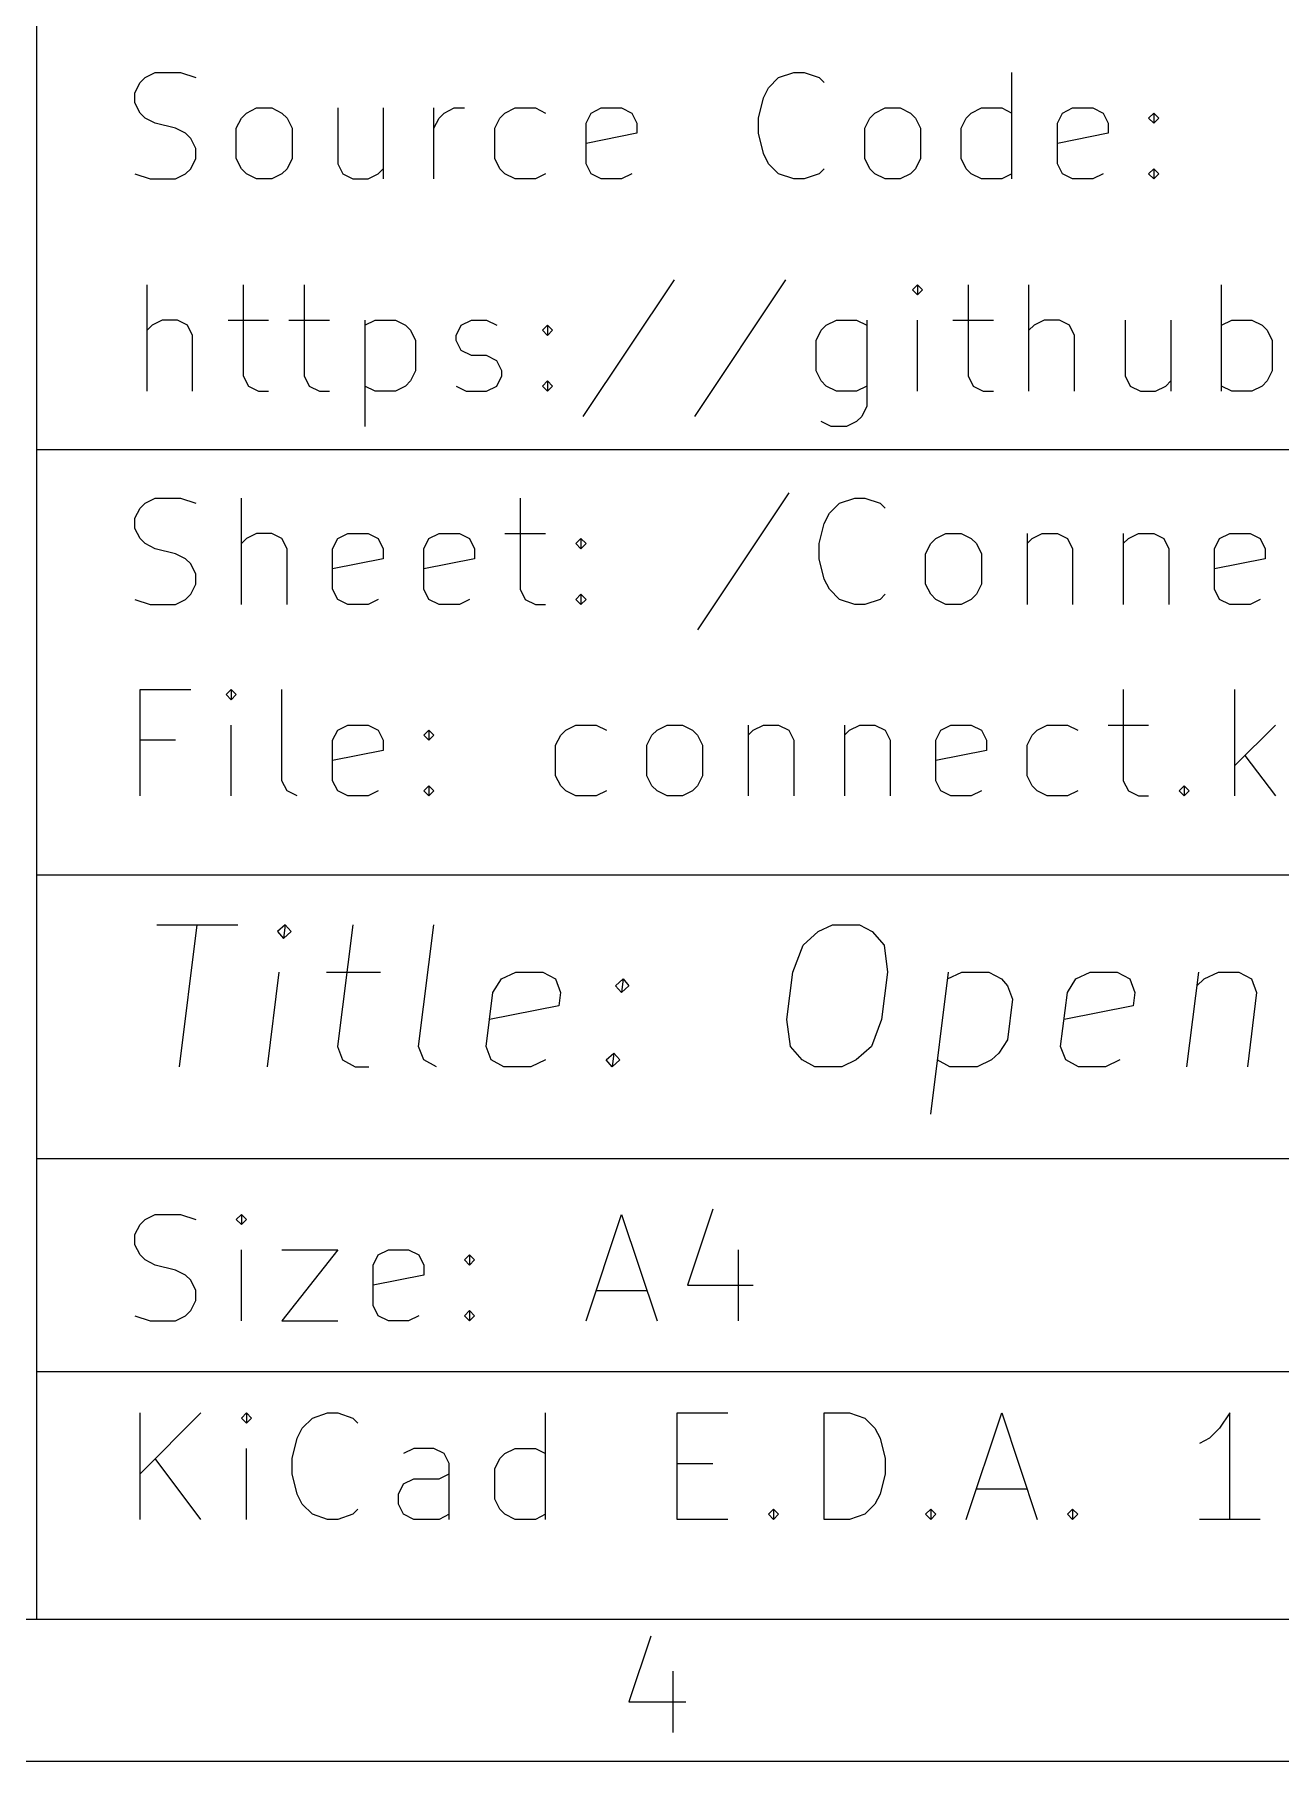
# Model space of a CAD drawing. Header units: millimetres. Extents: x 10 to 287, y -200 to -10.
# Drawn here: x 176.97 to 194.53, y -200.01 to -175.66 of the extents above; entities that cross this region are included whole.
import ezdxf

# ---------------------------------------------------------------- set-up
doc = ezdxf.new("R2010")
doc.units = ezdxf.units.MM
doc.layers.add('RED', color=14, linetype='CONTINUOUS')

msp = doc.modelspace()

# ---------------------------------------------------------------- linework, layer by layer
at = {"layer": 'RED', "linetype": 'CONTINUOUS'}
for p, q in [((177.0022, -198.0072), (177.0022, -166.0072)), ((178.4579, -176.3361), (178.5293, -176.2647)), ((178.5293, -176.2647), (178.6722, -176.1933)), ((178.6722, -176.1933), (179.0293, -176.1933)), ((179.0293, -176.1933), (179.2436, -176.2647)), ((187.315, -176.4076), (187.4579, -176.2647)), ((187.4579, -176.2647), (187.6722, -176.1933)), ((187.6722, -176.1933), (187.815, -176.1933)), ((187.815, -176.1933), (188.0293, -176.2647)), ((188.0293, -176.2647), (188.1007, -176.3361)), ((190.7436, -177.6933), (190.7436, -176.1933)), ((178.3865, -176.479), (178.4579, -176.3361)), ((178.3865, -176.6219), (178.3865, -176.479)), ((187.2436, -176.5504), (187.315, -176.4076)), ((178.4579, -176.7647), (178.3865, -176.6219)), ((178.5293, -176.8361), (178.4579, -176.7647)), ((179.8865, -176.8361), (179.9579, -176.7647)), ((179.9579, -176.7647), (180.1008, -176.6933)), ((180.1008, -176.6933), (180.3151, -176.6933)), ((180.3151, -176.6933), (180.4579, -176.7647)), ((180.4579, -176.7647), (180.5294, -176.8361)), ((181.2436, -176.6933), (181.2436, -177.479)), ((181.8865, -176.6933), (181.8865, -177.6933)), ((182.6007, -177.6933), (182.6007, -176.6933)), ((182.6721, -176.8361), (182.7436, -176.7647)), ((182.7436, -176.7647), (182.8864, -176.6933)), ((182.8864, -176.6933), (183.0293, -176.6933)), ((183.5293, -176.8361), (183.6007, -176.7647)), ((183.6007, -176.7647), (183.7436, -176.6933)), ((183.7436, -176.6933), (184.0293, -176.6933)), ((184.0293, -176.6933), (184.1722, -176.7647)), ((184.7436, -176.9076), (184.815, -176.7647)), ((184.815, -176.7647), (184.9579, -176.6933)), ((184.9579, -176.6933), (185.2436, -176.6933)), ((185.2436, -176.6933), (185.3864, -176.7647)), ((185.3864, -176.7647), (185.4579, -176.9076)), ((187.1722, -176.8361), (187.2436, -176.5504)), ((188.7436, -176.8361), (188.815, -176.7647)), ((188.815, -176.7647), (188.9579, -176.6933)), ((188.9579, -176.6933), (189.1722, -176.6933)), ((189.1722, -176.6933), (189.315, -176.7647)), ((189.315, -176.7647), (189.3865, -176.8361)), ((190.1007, -176.8361), (190.1721, -176.7647)), ((190.1721, -176.7647), (190.315, -176.6933)), ((190.315, -176.6933), (190.6007, -176.6933)), ((190.6007, -176.6933), (190.7436, -176.7647)), ((191.3864, -176.9076), (191.4578, -176.7647)), ((191.4578, -176.7647), (191.6007, -176.6933)), ((191.6007, -176.6933), (191.8864, -176.6933)), ((191.8864, -176.6933), (192.0292, -176.7647)), ((192.0292, -176.7647), (192.1007, -176.9076)), ((192.6721, -176.8361), (192.7435, -176.7647)), ((192.7435, -176.7647), (192.8149, -176.8361)), ((192.7435, -176.7647), (192.7435, -176.9076)), ((178.6722, -176.9076), (178.5293, -176.8361)), ((178.9579, -176.979), (178.6722, -176.9076)), ((179.1008, -177.0504), (178.9579, -176.979)), ((179.8151, -176.979), (179.8865, -176.8361)), ((179.8151, -177.4076), (179.8151, -176.979)), ((180.5294, -176.8361), (180.6008, -176.979)), ((180.6008, -176.979), (180.6008, -177.4076)), ((182.6007, -176.979), (182.6721, -176.8361)), ((183.4579, -176.979), (183.5293, -176.8361)), ((183.4579, -177.4076), (183.4579, -176.979)), ((184.7436, -177.479), (184.7436, -176.9076)), ((185.4579, -176.9076), (185.4579, -177.0504)), ((187.1722, -177.0504), (187.1722, -176.8361)), ((188.6722, -176.979), (188.7436, -176.8361)), ((188.6722, -177.4076), (188.6722, -176.979)), ((189.3865, -176.8361), (189.4579, -176.979)), ((189.4579, -176.979), (189.4579, -177.4076)), ((190.0293, -176.979), (190.1007, -176.8361)), ((190.0293, -177.4076), (190.0293, -176.979)), ((191.3864, -177.479), (191.3864, -176.9076)), ((192.1007, -176.9076), (192.1007, -177.0504)), ((192.7435, -176.9076), (192.6721, -176.8361)), ((192.8149, -176.8361), (192.7435, -176.9076)), ((179.1722, -177.1219), (179.1008, -177.0504)), ((179.2436, -177.2647), (179.1722, -177.1219)), ((179.2436, -177.4076), (179.2436, -177.2647)), ((185.4579, -177.0504), (184.7436, -177.1933)), ((187.2436, -177.3361), (187.1722, -177.0504)), ((192.1007, -177.0504), (191.3864, -177.1933)), ((179.1722, -177.5504), (179.2436, -177.4076)), ((179.8865, -177.5504), (179.8151, -177.4076)), ((180.6008, -177.4076), (180.5294, -177.5504)), ((181.2436, -177.479), (181.315, -177.6219)), ((183.5293, -177.5504), (183.4579, -177.4076)), ((184.815, -177.6219), (184.7436, -177.479)), ((187.315, -177.479), (187.2436, -177.3361)), ((187.4579, -177.6219), (187.315, -177.479)), ((188.7436, -177.5504), (188.6722, -177.4076)), ((189.4579, -177.4076), (189.3865, -177.5504)), ((190.1007, -177.5504), (190.0293, -177.4076)), ((191.4578, -177.6219), (191.3864, -177.479)), ((178.3865, -177.6219), (178.6008, -177.6933)), ((178.6008, -177.6933), (178.9579, -177.6933)), ((178.9579, -177.6933), (179.1008, -177.6219)), ((179.1008, -177.6219), (179.1722, -177.5504)), ((179.9579, -177.6219), (179.8865, -177.5504)), ((180.1008, -177.6933), (179.9579, -177.6219)), ((180.3151, -177.6933), (180.1008, -177.6933)), ((180.4579, -177.6219), (180.3151, -177.6933)), ((180.5294, -177.5504), (180.4579, -177.6219)), ((181.315, -177.6219), (181.4579, -177.6933)), ((181.4579, -177.6933), (181.6722, -177.6933)), ((181.6722, -177.6933), (181.815, -177.6219)), ((181.815, -177.6219), (181.8865, -177.5504)), ((183.6007, -177.6219), (183.5293, -177.5504)), ((183.7436, -177.6933), (183.6007, -177.6219)), ((184.0293, -177.6933), (183.7436, -177.6933)), ((184.1722, -177.6219), (184.0293, -177.6933)), ((184.9579, -177.6933), (184.815, -177.6219)), ((185.2436, -177.6933), (184.9579, -177.6933)), ((185.3864, -177.6219), (185.2436, -177.6933)), ((187.6722, -177.6933), (187.4579, -177.6219)), ((187.815, -177.6933), (187.6722, -177.6933)), ((188.0293, -177.6219), (187.815, -177.6933)), ((188.1007, -177.5504), (188.0293, -177.6219)), ((188.815, -177.6219), (188.7436, -177.5504)), ((188.9579, -177.6933), (188.815, -177.6219)), ((189.1722, -177.6933), (188.9579, -177.6933)), ((189.315, -177.6219), (189.1722, -177.6933)), ((189.3865, -177.5504), (189.315, -177.6219)), ((190.1721, -177.6219), (190.1007, -177.5504)), ((190.315, -177.6933), (190.1721, -177.6219)), ((190.6007, -177.6933), (190.315, -177.6933)), ((190.7436, -177.6219), (190.6007, -177.6933)), ((191.6007, -177.6933), (191.4578, -177.6219)), ((191.8864, -177.6933), (191.6007, -177.6933)), ((192.0292, -177.6219), (191.8864, -177.6933)), ((192.6721, -177.6219), (192.7435, -177.5504)), ((192.7435, -177.6933), (192.6721, -177.6219)), ((192.7435, -177.5504), (192.8149, -177.6219)), ((192.7435, -177.5504), (192.7435, -177.6933)), ((192.8149, -177.6219), (192.7435, -177.6933)), ((178.5566, -180.6855), (178.5566, -179.1855)), ((179.9137, -179.1855), (179.9137, -180.4712)), ((180.7708, -179.1855), (180.7708, -180.4712)), ((185.985, -179.1141), (184.6993, -181.0426)), ((187.5564, -179.1141), (186.2707, -181.0426)), ((189.4135, -179.1855), (189.3421, -179.2569)), ((189.4849, -179.2569), (189.4135, -179.1855)), ((189.4135, -179.1855), (189.4135, -179.3283)), ((190.1278, -179.1855), (190.1278, -180.4712)), ((190.9849, -180.6855), (190.9849, -179.1855)), ((193.6991, -180.6855), (193.6991, -179.1855)), ((189.3421, -179.2569), (189.4135, -179.3283)), ((189.4135, -179.3283), (189.4849, -179.2569)), ((178.7709, -179.6855), (178.628, -179.7569)), ((178.9852, -179.6855), (178.7709, -179.6855)), ((179.128, -179.7569), (178.9852, -179.6855)), ((179.6994, -179.6855), (180.2708, -179.6855)), ((180.5565, -179.6855), (181.1279, -179.6855)), ((181.6279, -179.6855), (181.6279, -181.1855)), ((181.6279, -179.7569), (181.7708, -179.6855)), ((181.7708, -179.6855), (182.0565, -179.6855)), ((182.0565, -179.6855), (182.1993, -179.7569)), ((182.985, -179.7569), (183.1279, -179.6855)), ((183.1279, -179.6855), (183.3421, -179.6855)), ((183.3421, -179.6855), (183.485, -179.7569)), ((188.1278, -179.7569), (188.2707, -179.6855)), ((188.2707, -179.6855), (188.5564, -179.6855)), ((188.5564, -179.6855), (188.6993, -179.7569)), ((188.6993, -179.6855), (188.6993, -180.8998)), ((189.4135, -180.6855), (189.4135, -179.6855)), ((189.9135, -179.6855), (190.4849, -179.6855)), ((191.1992, -179.6855), (191.0563, -179.7569)), ((191.4135, -179.6855), (191.1992, -179.6855)), ((191.5563, -179.7569), (191.4135, -179.6855)), ((192.342, -179.6855), (192.342, -180.4712)), ((192.9849, -179.6855), (192.9849, -180.6855)), ((193.6991, -179.7569), (193.842, -179.6855)), ((193.842, -179.6855), (194.1277, -179.6855)), ((194.1277, -179.6855), (194.2705, -179.7569)), ((178.628, -179.7569), (178.5566, -179.8283)), ((179.1995, -179.8998), (179.128, -179.7569)), ((179.1995, -180.6855), (179.1995, -179.8998)), ((182.1993, -179.7569), (182.2708, -179.8283)), ((182.2708, -179.8283), (182.3422, -179.9712)), ((182.9136, -179.8998), (182.985, -179.7569)), ((182.9136, -179.9712), (182.9136, -179.8998)), ((184.1279, -179.8283), (184.1993, -179.7569)), ((184.1993, -179.8998), (184.1279, -179.8283)), ((184.1993, -179.7569), (184.2707, -179.8283)), ((184.1993, -179.7569), (184.1993, -179.8998)), ((184.2707, -179.8283), (184.1993, -179.8998)), ((187.985, -179.9712), (188.0564, -179.8283)), ((188.0564, -179.8283), (188.1278, -179.7569)), ((191.0563, -179.7569), (190.9849, -179.8283)), ((191.6278, -179.8998), (191.5563, -179.7569)), ((191.6278, -180.6855), (191.6278, -179.8998)), ((194.2705, -179.7569), (194.342, -179.8283)), ((194.342, -179.8283), (194.4134, -179.9712)), ((182.3422, -179.9712), (182.3422, -180.3998)), ((182.985, -180.1141), (182.9136, -179.9712)), ((183.1279, -180.1855), (182.985, -180.1141)), ((183.3421, -180.1855), (183.1279, -180.1855)), ((183.485, -180.2569), (183.3421, -180.1855)), ((187.985, -180.3998), (187.985, -179.9712)), ((194.4134, -179.9712), (194.4134, -180.3998)), ((182.3422, -180.3998), (182.2708, -180.5426)), ((183.5564, -180.3998), (183.485, -180.2569)), ((183.5564, -180.4712), (183.5564, -180.3998)), ((188.0564, -180.5426), (187.985, -180.3998)), ((194.4134, -180.3998), (194.342, -180.5426)), ((179.9137, -180.4712), (179.9851, -180.6141)), ((179.9851, -180.6141), (180.128, -180.6855)), ((180.7708, -180.4712), (180.8422, -180.6141)), ((180.8422, -180.6141), (180.9851, -180.6855)), ((181.7708, -180.6855), (181.6279, -180.6141)), ((182.1993, -180.6141), (182.0565, -180.6855)), ((182.2708, -180.5426), (182.1993, -180.6141)), ((182.9136, -180.6141), (183.0564, -180.6855)), ((183.3421, -180.6855), (183.485, -180.6141)), ((183.485, -180.6141), (183.5564, -180.4712)), ((184.1279, -180.6141), (184.1993, -180.5426)), ((184.1993, -180.6855), (184.1279, -180.6141)), ((184.1993, -180.5426), (184.2707, -180.6141)), ((184.1993, -180.5426), (184.1993, -180.6855)), ((184.2707, -180.6141), (184.1993, -180.6855)), ((188.1278, -180.6141), (188.0564, -180.5426)), ((188.2707, -180.6855), (188.1278, -180.6141)), ((188.6993, -180.6141), (188.5564, -180.6855)), ((190.1278, -180.4712), (190.1992, -180.6141)), ((190.1992, -180.6141), (190.3421, -180.6855)), ((192.342, -180.4712), (192.4134, -180.6141)), ((192.4134, -180.6141), (192.5563, -180.6855)), ((192.7706, -180.6855), (192.9134, -180.6141)), ((192.9134, -180.6141), (192.9849, -180.5426)), ((193.842, -180.6855), (193.6991, -180.6141)), ((194.2705, -180.6141), (194.1277, -180.6855)), ((194.342, -180.5426), (194.2705, -180.6141)), ((180.128, -180.6855), (180.2708, -180.6855)), ((180.9851, -180.6855), (181.1279, -180.6855)), ((182.0565, -180.6855), (181.7708, -180.6855)), ((183.0564, -180.6855), (183.3421, -180.6855)), ((188.5564, -180.6855), (188.2707, -180.6855)), ((188.6993, -180.8998), (188.6278, -181.0426)), ((190.3421, -180.6855), (190.4849, -180.6855)), ((192.5563, -180.6855), (192.7706, -180.6855)), ((194.1277, -180.6855), (193.842, -180.6855)), ((188.1993, -181.1855), (188.0564, -181.1141)), ((188.5564, -181.1141), (188.4135, -181.1855)), ((188.6278, -181.0426), (188.5564, -181.1141)), ((188.4135, -181.1855), (188.1993, -181.1855)), ((177.0022, -181.5072), (285.0022, -181.5072)), ((187.6007, -182.1219), (186.315, -184.0504)), ((178.3865, -182.479), (178.4579, -182.3361)), ((178.4579, -182.3361), (178.5293, -182.2647)), ((178.5293, -182.2647), (178.6722, -182.1933)), ((178.6722, -182.1933), (179.0293, -182.1933)), ((179.0293, -182.1933), (179.2436, -182.2647)), ((179.8865, -183.6933), (179.8865, -182.1933)), ((183.815, -182.1933), (183.815, -183.479)), ((188.1721, -182.4076), (188.315, -182.2647)), ((188.315, -182.2647), (188.5293, -182.1933)), ((188.5293, -182.1933), (188.6721, -182.1933)), ((188.6721, -182.1933), (188.8864, -182.2647)), ((188.8864, -182.2647), (188.9578, -182.3361)), ((178.3865, -182.6219), (178.3865, -182.479)), ((178.4579, -182.7647), (178.3865, -182.6219)), ((188.0293, -182.8361), (188.1007, -182.5504)), ((188.1007, -182.5504), (188.1721, -182.4076)), ((178.5293, -182.8361), (178.4579, -182.7647)), ((178.6722, -182.9076), (178.5293, -182.8361)), ((179.9579, -182.7647), (179.8865, -182.8361)), ((180.1008, -182.6933), (179.9579, -182.7647)), ((180.3151, -182.6933), (180.1008, -182.6933)), ((180.4579, -182.7647), (180.3151, -182.6933)), ((180.5294, -182.9076), (180.4579, -182.7647)), ((181.1722, -182.9076), (181.2436, -182.7647)), ((181.2436, -182.7647), (181.3865, -182.6933)), ((181.3865, -182.6933), (181.6722, -182.6933)), ((181.6722, -182.6933), (181.815, -182.7647)), ((181.815, -182.7647), (181.8865, -182.9076)), ((182.4579, -182.9076), (182.5293, -182.7647)), ((182.5293, -182.7647), (182.6722, -182.6933)), ((182.6722, -182.6933), (182.9579, -182.6933)), ((182.9579, -182.6933), (183.1007, -182.7647)), ((183.1007, -182.7647), (183.1722, -182.9076)), ((183.6007, -182.6933), (184.1721, -182.6933)), ((184.6007, -182.8361), (184.6721, -182.7647)), ((184.6721, -182.9076), (184.6007, -182.8361)), ((184.6721, -182.7647), (184.7435, -182.8361)), ((184.6721, -182.7647), (184.6721, -182.9076)), ((184.7435, -182.8361), (184.6721, -182.9076)), ((188.0293, -183.0504), (188.0293, -182.8361)), ((189.5293, -182.979), (189.6007, -182.8361)), ((189.6007, -182.8361), (189.6721, -182.7647)), ((189.6721, -182.7647), (189.815, -182.6933)), ((189.815, -182.6933), (190.0293, -182.6933)), ((190.0293, -182.6933), (190.1721, -182.7647)), ((190.1721, -182.7647), (190.2436, -182.8361)), ((190.2436, -182.8361), (190.315, -182.979)), ((190.9578, -182.6933), (190.9578, -183.6933)), ((190.9578, -182.8361), (191.0292, -182.7647)), ((191.0292, -182.7647), (191.1721, -182.6933)), ((191.1721, -182.6933), (191.3864, -182.6933)), ((191.3864, -182.6933), (191.5292, -182.7647)), ((191.5292, -182.7647), (191.6007, -182.9076)), ((192.3149, -182.6933), (192.3149, -183.6933)), ((192.3149, -182.8361), (192.3863, -182.7647)), ((192.3863, -182.7647), (192.5292, -182.6933)), ((192.5292, -182.6933), (192.7435, -182.6933)), ((192.7435, -182.6933), (192.8863, -182.7647)), ((192.8863, -182.7647), (192.9578, -182.9076)), ((193.6006, -182.9076), (193.672, -182.7647)), ((193.672, -182.7647), (193.8149, -182.6933)), ((193.8149, -182.6933), (194.1006, -182.6933)), ((194.1006, -182.6933), (194.2434, -182.7647)), ((194.2434, -182.7647), (194.3149, -182.9076)), ((178.9579, -182.979), (178.6722, -182.9076)), ((179.1008, -183.0504), (178.9579, -182.979)), ((179.1722, -183.1219), (179.1008, -183.0504)), ((180.5294, -183.6933), (180.5294, -182.9076)), ((181.1722, -183.479), (181.1722, -182.9076)), ((181.8865, -183.0504), (181.1722, -183.1933)), ((181.8865, -182.9076), (181.8865, -183.0504)), ((182.4579, -183.479), (182.4579, -182.9076)), ((183.1722, -183.0504), (182.4579, -183.1933)), ((183.1722, -182.9076), (183.1722, -183.0504)), ((188.1007, -183.3361), (188.0293, -183.0504)), ((189.5293, -183.4076), (189.5293, -182.979)), ((190.315, -182.979), (190.315, -183.4076)), ((191.6007, -182.9076), (191.6007, -183.6933)), ((192.9578, -182.9076), (192.9578, -183.6933)), ((193.6006, -183.479), (193.6006, -182.9076)), ((194.3149, -183.0504), (193.6006, -183.1933)), ((194.3149, -182.9076), (194.3149, -183.0504)), ((179.2436, -183.2647), (179.1722, -183.1219)), ((179.2436, -183.4076), (179.2436, -183.2647)), ((188.1721, -183.479), (188.1007, -183.3361)), ((179.1008, -183.6219), (179.1722, -183.5504)), ((179.1722, -183.5504), (179.2436, -183.4076)), ((181.2436, -183.6219), (181.1722, -183.479)), ((182.5293, -183.6219), (182.4579, -183.479)), ((183.815, -183.479), (183.8864, -183.6219)), ((184.6007, -183.6219), (184.6721, -183.5504)), ((184.6721, -183.5504), (184.7435, -183.6219)), ((184.6721, -183.5504), (184.6721, -183.6933)), ((188.315, -183.6219), (188.1721, -183.479)), ((188.9578, -183.5504), (188.8864, -183.6219)), ((189.6007, -183.5504), (189.5293, -183.4076)), ((189.6721, -183.6219), (189.6007, -183.5504)), ((190.2436, -183.5504), (190.1721, -183.6219)), ((190.315, -183.4076), (190.2436, -183.5504)), ((193.672, -183.6219), (193.6006, -183.479)), ((178.3865, -183.6219), (178.6008, -183.6933)), ((178.6008, -183.6933), (178.9579, -183.6933)), ((178.9579, -183.6933), (179.1008, -183.6219)), ((181.3865, -183.6933), (181.2436, -183.6219)), ((181.6722, -183.6933), (181.3865, -183.6933)), ((181.815, -183.6219), (181.6722, -183.6933)), ((182.6722, -183.6933), (182.5293, -183.6219)), ((182.9579, -183.6933), (182.6722, -183.6933)), ((183.1007, -183.6219), (182.9579, -183.6933)), ((183.8864, -183.6219), (184.0293, -183.6933)), ((184.0293, -183.6933), (184.1721, -183.6933)), ((184.6721, -183.6933), (184.6007, -183.6219)), ((184.7435, -183.6219), (184.6721, -183.6933)), ((188.5293, -183.6933), (188.315, -183.6219)), ((188.6721, -183.6933), (188.5293, -183.6933)), ((188.8864, -183.6219), (188.6721, -183.6933)), ((189.815, -183.6933), (189.6721, -183.6219)), ((190.0293, -183.6933), (189.815, -183.6933)), ((190.1721, -183.6219), (190.0293, -183.6933)), ((193.8149, -183.6933), (193.672, -183.6219)), ((194.1006, -183.6933), (193.8149, -183.6933)), ((194.2434, -183.6219), (194.1006, -183.6933)), ((178.4579, -186.3933), (178.4579, -184.8933)), ((178.4579, -184.8933), (179.1722, -184.8933)), ((179.7436, -184.8933), (179.6722, -184.9647)), ((179.6722, -184.9647), (179.7436, -185.0361)), ((179.815, -184.9647), (179.7436, -184.8933)), ((179.7436, -184.8933), (179.7436, -185.0361)), ((179.7436, -185.0361), (179.815, -184.9647)), ((180.4579, -186.179), (180.4579, -184.8933)), ((192.3149, -184.8933), (192.3149, -186.179)), ((193.8863, -186.3933), (193.8863, -184.8933)), ((179.7436, -186.3933), (179.7436, -185.3933)), ((181.1722, -185.6076), (181.2436, -185.4647)), ((181.2436, -185.4647), (181.3865, -185.3933)), ((181.3865, -185.3933), (181.6722, -185.3933)), ((181.6722, -185.3933), (181.815, -185.4647)), ((181.815, -185.4647), (181.8865, -185.6076)), ((182.4579, -185.5361), (182.5293, -185.4647)), ((182.5293, -185.6076), (182.4579, -185.5361)), ((182.5293, -185.4647), (182.6007, -185.5361)), ((182.5293, -185.4647), (182.5293, -185.6076)), ((182.6007, -185.5361), (182.5293, -185.6076)), ((184.3151, -185.679), (184.3865, -185.5361)), ((184.3865, -185.5361), (184.4579, -185.4647)), ((184.4579, -185.4647), (184.6008, -185.3933)), ((184.6008, -185.3933), (184.8865, -185.3933)), ((184.8865, -185.3933), (185.0294, -185.4647)), ((185.6008, -185.679), (185.6722, -185.5361)), ((185.6722, -185.5361), (185.7436, -185.4647)), ((185.7436, -185.4647), (185.8865, -185.3933)), ((185.8865, -185.3933), (186.1008, -185.3933)), ((186.1008, -185.3933), (186.2436, -185.4647)), ((186.2436, -185.4647), (186.3151, -185.5361)), ((186.3151, -185.5361), (186.3865, -185.679)), ((187.0293, -185.3933), (187.0293, -186.3933)), ((187.0293, -185.5361), (187.1007, -185.4647)), ((187.1007, -185.4647), (187.2436, -185.3933)), ((187.2436, -185.3933), (187.4579, -185.3933)), ((187.4579, -185.3933), (187.6007, -185.4647)), ((187.6007, -185.4647), (187.6722, -185.6076)), ((188.3864, -185.3933), (188.3864, -186.3933)), ((188.3864, -185.5361), (188.4578, -185.4647)), ((188.4578, -185.4647), (188.6007, -185.3933)), ((188.6007, -185.3933), (188.815, -185.3933)), ((188.815, -185.3933), (188.9578, -185.4647)), ((188.9578, -185.4647), (189.0293, -185.6076)), ((189.6721, -185.6076), (189.7435, -185.4647)), ((189.7435, -185.4647), (189.8864, -185.3933)), ((189.8864, -185.3933), (190.1721, -185.3933)), ((190.1721, -185.3933), (190.3149, -185.4647)), ((190.3149, -185.4647), (190.3864, -185.6076)), ((190.9578, -185.679), (191.0292, -185.5361)), ((191.0292, -185.5361), (191.1006, -185.4647)), ((191.1006, -185.4647), (191.2435, -185.3933)), ((191.2435, -185.3933), (191.5292, -185.3933)), ((191.5292, -185.3933), (191.6721, -185.4647)), ((192.1006, -185.3933), (192.672, -185.3933)), ((194.4577, -185.3933), (193.8863, -185.9647)), ((178.9579, -185.6076), (178.4579, -185.6076)), ((181.1722, -186.179), (181.1722, -185.6076)), ((181.8865, -185.7504), (181.1722, -185.8933)), ((181.8865, -185.6076), (181.8865, -185.7504)), ((184.3151, -186.1076), (184.3151, -185.679)), ((185.6008, -186.1076), (185.6008, -185.679)), ((186.3865, -185.679), (186.3865, -186.1076)), ((187.6722, -185.6076), (187.6722, -186.3933)), ((189.0293, -185.6076), (189.0293, -186.3933)), ((189.6721, -186.179), (189.6721, -185.6076)), ((190.3864, -185.7504), (189.6721, -185.8933)), ((190.3864, -185.6076), (190.3864, -185.7504)), ((190.9578, -186.1076), (190.9578, -185.679)), ((194.0292, -185.8219), (194.4577, -186.3933)), ((180.5293, -186.3219), (180.4579, -186.179)), ((181.2436, -186.3219), (181.1722, -186.179)), ((182.4579, -186.3219), (182.5293, -186.2504)), ((182.5293, -186.2504), (182.6007, -186.3219)), ((182.5293, -186.2504), (182.5293, -186.3933)), ((184.3865, -186.2504), (184.3151, -186.1076)), ((184.4579, -186.3219), (184.3865, -186.2504)), ((185.6722, -186.2504), (185.6008, -186.1076)), ((185.7436, -186.3219), (185.6722, -186.2504)), ((186.3151, -186.2504), (186.2436, -186.3219)), ((186.3865, -186.1076), (186.3151, -186.2504)), ((189.7435, -186.3219), (189.6721, -186.179)), ((191.0292, -186.2504), (190.9578, -186.1076)), ((191.1006, -186.3219), (191.0292, -186.2504)), ((192.3149, -186.179), (192.3863, -186.3219)), ((193.1006, -186.3219), (193.172, -186.2504)), ((193.172, -186.2504), (193.2434, -186.3219)), ((193.172, -186.2504), (193.172, -186.3933)), ((180.6722, -186.3933), (180.5293, -186.3219)), ((181.3865, -186.3933), (181.2436, -186.3219)), ((181.6722, -186.3933), (181.3865, -186.3933)), ((181.815, -186.3219), (181.6722, -186.3933)), ((182.5293, -186.3933), (182.4579, -186.3219)), ((182.6007, -186.3219), (182.5293, -186.3933)), ((184.6008, -186.3933), (184.4579, -186.3219)), ((184.8865, -186.3933), (184.6008, -186.3933)), ((185.0294, -186.3219), (184.8865, -186.3933)), ((185.8865, -186.3933), (185.7436, -186.3219)), ((186.1008, -186.3933), (185.8865, -186.3933)), ((186.2436, -186.3219), (186.1008, -186.3933)), ((189.8864, -186.3933), (189.7435, -186.3219)), ((190.1721, -186.3933), (189.8864, -186.3933)), ((190.3149, -186.3219), (190.1721, -186.3933)), ((191.2435, -186.3933), (191.1006, -186.3219)), ((191.5292, -186.3933), (191.2435, -186.3933)), ((191.6721, -186.3219), (191.5292, -186.3933)), ((192.3863, -186.3219), (192.5292, -186.3933)), ((192.5292, -186.3933), (192.672, -186.3933)), ((193.172, -186.3933), (193.1006, -186.3219)), ((193.2434, -186.3219), (193.172, -186.3933)), ((177.0022, -187.5072), (285.0022, -187.5072)), ((178.6938, -188.2116), (179.8367, -188.2116)), ((179.0153, -190.2116), (179.2653, -188.2116)), ((180.5033, -188.2116), (180.3962, -188.3068)), ((180.5033, -188.2116), (180.4795, -188.4021)), ((180.5867, -188.3068), (180.5033, -188.2116)), ((181.4557, -188.2116), (181.2415, -189.9259)), ((182.3844, -189.9259), (182.5986, -188.2116)), ((188.0153, -188.3068), (188.2177, -188.2116)), ((188.2177, -188.2116), (188.5986, -188.2116)), ((188.5986, -188.2116), (188.7772, -188.3068)), ((180.3962, -188.3068), (180.4795, -188.4021)), ((180.4795, -188.4021), (180.5867, -188.3068)), ((187.801, -188.4973), (188.0153, -188.3068)), ((188.7772, -188.3068), (188.9439, -188.4973)), ((187.6582, -188.8783), (187.801, -188.4973)), ((188.9439, -188.4973), (188.9915, -188.8783)), ((180.2533, -190.2116), (180.42, -188.8783)), ((181.0867, -188.8783), (181.8486, -188.8783)), ((183.551, -188.9735), (183.7534, -188.8783)), ((183.7534, -188.8783), (184.1343, -188.8783)), ((184.1343, -188.8783), (184.3129, -188.9735)), ((187.5748, -189.5449), (187.6582, -188.8783)), ((188.9915, -188.8783), (188.9082, -189.5449)), ((189.8486, -188.8783), (189.5986, -190.8783)), ((189.8367, -188.9735), (190.0391, -188.8783)), ((190.0391, -188.8783), (190.42, -188.8783)), ((190.42, -188.8783), (190.5986, -188.9735)), ((191.6462, -188.9735), (191.8486, -188.8783)), ((191.8486, -188.8783), (192.2295, -188.8783)), ((192.2295, -188.8783), (192.4081, -188.9735)), ((193.3724, -188.8783), (193.2057, -190.2116)), ((193.4557, -188.9735), (193.6581, -188.8783)), ((193.6581, -188.8783), (193.9438, -188.8783)), ((193.9438, -188.8783), (194.1224, -188.9735)), ((183.3367, -189.9259), (183.432, -189.164)), ((183.432, -189.164), (183.551, -188.9735)), ((184.3129, -188.9735), (184.3843, -189.164)), ((184.3843, -189.164), (184.3605, -189.3544)), ((185.1582, -189.0687), (185.2653, -188.9735)), ((185.2415, -189.164), (185.1582, -189.0687)), ((185.2653, -188.9735), (185.2415, -189.164)), ((185.3486, -189.0687), (185.2415, -189.164)), ((185.2653, -188.9735), (185.3486, -189.0687)), ((190.5986, -188.9735), (190.6819, -189.0687)), ((190.6819, -189.0687), (190.7534, -189.2592)), ((191.4319, -189.9259), (191.5272, -189.164)), ((191.5272, -189.164), (191.6462, -188.9735)), ((192.4081, -188.9735), (192.4795, -189.164)), ((192.4795, -189.164), (192.4557, -189.3544)), ((193.3486, -189.0687), (193.4557, -188.9735)), ((194.1938, -189.164), (194.0629, -190.2116)), ((194.1224, -188.9735), (194.1938, -189.164)), ((184.3605, -189.3544), (183.3843, -189.5449)), ((190.7534, -189.2592), (190.6819, -189.8306)), ((192.4557, -189.3544), (191.4795, -189.5449)), ((187.6225, -189.9259), (187.5748, -189.5449)), ((188.9082, -189.5449), (188.7653, -189.9259)), ((181.2415, -189.9259), (181.3129, -190.1164)), ((182.4558, -190.1164), (182.3844, -189.9259)), ((183.4081, -190.1164), (183.3367, -189.9259)), ((187.7891, -190.1164), (187.6225, -189.9259)), ((188.7653, -189.9259), (188.551, -190.1164)), ((190.6819, -189.8306), (190.5629, -190.0211)), ((191.5033, -190.1164), (191.4319, -189.9259)), ((181.3129, -190.1164), (181.4915, -190.2116)), ((182.6344, -190.2116), (182.4558, -190.1164)), ((183.5867, -190.2116), (183.4081, -190.1164)), ((184.17, -190.1164), (183.9677, -190.2116)), ((185.0272, -190.1164), (185.1343, -190.0211)), ((185.1105, -190.2116), (185.0272, -190.1164)), ((185.1343, -190.0211), (185.1105, -190.2116)), ((185.2177, -190.1164), (185.1105, -190.2116)), ((185.1343, -190.0211), (185.2177, -190.1164)), ((187.9677, -190.2116), (187.7891, -190.1164)), ((188.551, -190.1164), (188.3486, -190.2116)), ((189.8724, -190.2116), (189.6938, -190.1164)), ((190.4557, -190.1164), (190.2534, -190.2116)), ((190.5629, -190.0211), (190.4557, -190.1164)), ((191.6819, -190.2116), (191.5033, -190.1164)), ((192.2652, -190.1164), (192.0629, -190.2116)), ((181.4915, -190.2116), (181.6819, -190.2116)), ((183.9677, -190.2116), (183.5867, -190.2116)), ((188.3486, -190.2116), (187.9677, -190.2116)), ((190.2534, -190.2116), (189.8724, -190.2116)), ((192.0629, -190.2116), (191.6819, -190.2116)), ((177.0022, -191.5072), (285.0022, -191.5072)), ((178.5293, -192.3647), (178.6722, -192.2933)), ((178.6722, -192.2933), (179.0293, -192.2933)), ((179.0293, -192.2933), (179.2436, -192.3647)), ((179.8865, -192.2933), (179.8151, -192.3647)), ((179.9579, -192.3647), (179.8865, -192.2933)), ((179.8865, -192.2933), (179.8865, -192.4361)), ((184.7437, -193.7933), (185.2437, -192.2933)), ((185.2437, -192.2933), (185.7437, -193.7933)), ((186.5294, -192.2219), (186.1723, -193.2933)), ((178.3865, -192.579), (178.4579, -192.4361)), ((178.3865, -192.7219), (178.3865, -192.579)), ((178.4579, -192.4361), (178.5293, -192.3647)), ((179.8151, -192.3647), (179.8865, -192.4361)), ((179.8865, -192.4361), (179.9579, -192.3647)), ((178.4579, -192.8647), (178.3865, -192.7219)), ((179.8865, -193.7933), (179.8865, -192.7933)), ((180.4579, -192.7933), (181.2437, -192.7933)), ((181.2437, -192.7933), (180.4579, -193.7933)), ((181.8151, -192.8647), (181.958, -192.7933)), ((181.958, -192.7933), (182.2437, -192.7933)), ((182.2437, -192.7933), (182.3865, -192.8647)), ((186.8866, -192.7933), (186.8866, -193.7933)), ((178.5293, -192.9361), (178.4579, -192.8647)), ((178.6722, -193.0076), (178.5293, -192.9361)), ((178.9579, -193.079), (178.6722, -193.0076)), ((179.1008, -193.1504), (178.9579, -193.079)), ((181.7437, -193.0076), (181.8151, -192.8647)), ((181.7437, -193.579), (181.7437, -193.0076)), ((182.3865, -192.8647), (182.458, -193.0076)), ((182.458, -193.0076), (182.458, -193.1504)), ((183.0294, -192.9361), (183.1008, -192.8647)), ((183.1008, -193.0076), (183.0294, -192.9361)), ((183.1008, -192.8647), (183.1722, -192.9361)), ((183.1008, -192.8647), (183.1008, -193.0076)), ((183.1722, -192.9361), (183.1008, -193.0076)), ((179.1722, -193.2219), (179.1008, -193.1504)), ((179.2436, -193.3647), (179.1722, -193.2219)), ((182.458, -193.1504), (181.7437, -193.2933)), ((186.1723, -193.2933), (187.1008, -193.2933)), ((179.1722, -193.6504), (179.2436, -193.5076)), ((179.2436, -193.5076), (179.2436, -193.3647)), ((181.8151, -193.7219), (181.7437, -193.579)), ((184.8866, -193.3647), (185.6009, -193.3647)), ((178.3865, -193.7219), (178.6008, -193.7933)), ((178.6008, -193.7933), (178.9579, -193.7933)), ((178.9579, -193.7933), (179.1008, -193.7219)), ((179.1008, -193.7219), (179.1722, -193.6504)), ((180.4579, -193.7933), (181.2437, -193.7933)), ((181.958, -193.7933), (181.8151, -193.7219)), ((182.2437, -193.7933), (181.958, -193.7933)), ((182.3865, -193.7219), (182.2437, -193.7933)), ((183.0294, -193.7219), (183.1008, -193.6504)), ((183.1008, -193.7933), (183.0294, -193.7219)), ((183.1008, -193.6504), (183.1722, -193.7219)), ((183.1008, -193.6504), (183.1008, -193.7933)), ((183.1722, -193.7219), (183.1008, -193.7933)), ((177.0022, -194.5072), (285.0022, -194.5072)), ((178.4579, -196.5933), (178.4579, -195.0933)), ((179.315, -195.0933), (178.4579, -195.9504)), ((179.9579, -195.0933), (179.8865, -195.1647)), ((179.8865, -195.1647), (179.9579, -195.2361)), ((180.0293, -195.1647), (179.9579, -195.0933)), ((179.9579, -195.0933), (179.9579, -195.2361)), ((179.9579, -195.2361), (180.0293, -195.1647)), ((180.7436, -195.3076), (180.8865, -195.1647)), ((180.8865, -195.1647), (181.1008, -195.0933)), ((181.1008, -195.0933), (181.2436, -195.0933)), ((181.2436, -195.0933), (181.4579, -195.1647)), ((181.4579, -195.1647), (181.5293, -195.2361)), ((184.1722, -196.5933), (184.1722, -195.0933)), ((186.0293, -196.5933), (186.0293, -195.0933)), ((186.0293, -195.0933), (186.7436, -195.0933)), ((188.1007, -196.5933), (188.1007, -195.0933)), ((188.1007, -195.0933), (188.4578, -195.0933)), ((188.4578, -195.0933), (188.6721, -195.1647)), ((188.6721, -195.1647), (188.815, -195.3076)), ((190.1007, -196.5933), (190.6007, -195.0933)), ((190.6007, -195.0933), (191.1007, -196.5933)), ((193.815, -195.0933), (193.6722, -195.3076)), ((193.815, -196.5933), (193.815, -195.0933)), ((180.6008, -195.7361), (180.6722, -195.4504)), ((180.6722, -195.4504), (180.7436, -195.3076)), ((188.815, -195.3076), (188.8864, -195.4504)), ((188.8864, -195.4504), (188.9578, -195.7361)), ((193.5293, -195.4504), (193.3865, -195.5219)), ((193.6722, -195.3076), (193.5293, -195.4504)), ((179.315, -196.5933), (178.6722, -195.7361)), ((179.9579, -196.5933), (179.9579, -195.5933)), ((180.6008, -195.9504), (180.6008, -195.7361)), ((182.3151, -195.5933), (182.1722, -195.6647)), ((182.6008, -195.5933), (182.3151, -195.5933)), ((182.7436, -195.6647), (182.6008, -195.5933)), ((182.8151, -195.8076), (182.7436, -195.6647)), ((183.4579, -195.879), (183.5293, -195.7361)), ((183.5293, -195.7361), (183.6007, -195.6647)), ((183.6007, -195.6647), (183.7436, -195.5933)), ((183.7436, -195.5933), (184.0293, -195.5933)), ((184.0293, -195.5933), (184.1722, -195.6647)), ((188.9578, -195.7361), (188.9578, -195.9504)), ((180.6722, -196.2361), (180.6008, -195.9504)), ((182.6722, -196.0219), (182.8151, -195.9504)), ((182.8151, -196.5933), (182.8151, -195.8076)), ((183.4579, -196.3076), (183.4579, -195.879)), ((186.0293, -195.8076), (186.5293, -195.8076)), ((188.9578, -195.9504), (188.8864, -196.2361)), ((180.7436, -196.379), (180.6722, -196.2361)), ((182.1008, -196.2361), (182.1722, -196.0933)), ((182.1008, -196.379), (182.1008, -196.2361)), ((182.1722, -196.0933), (182.3151, -196.0219)), ((182.3151, -196.0219), (182.6722, -196.0219)), ((188.8864, -196.2361), (188.815, -196.379)), ((190.2436, -196.1647), (190.9579, -196.1647)), ((180.8865, -196.5219), (180.7436, -196.379)), ((181.5293, -196.4504), (181.4579, -196.5219)), ((182.1722, -196.5219), (182.1008, -196.379)), ((183.5293, -196.4504), (183.4579, -196.3076)), ((183.6007, -196.5219), (183.5293, -196.4504)), ((187.315, -196.5219), (187.3864, -196.4504)), ((187.3864, -196.4504), (187.4578, -196.5219)), ((187.3864, -196.4504), (187.3864, -196.5933)), ((188.815, -196.379), (188.6721, -196.5219)), ((189.5293, -196.5219), (189.6007, -196.4504)), ((189.6007, -196.4504), (189.6721, -196.5219)), ((189.6007, -196.4504), (189.6007, -196.5933)), ((191.5293, -196.5219), (191.6007, -196.4504)), ((191.6007, -196.4504), (191.6721, -196.5219)), ((191.6007, -196.4504), (191.6007, -196.5933)), ((181.1008, -196.5933), (180.8865, -196.5219)), ((181.2436, -196.5933), (181.1008, -196.5933)), ((181.4579, -196.5219), (181.2436, -196.5933)), ((182.3151, -196.5933), (182.1722, -196.5219)), ((182.6722, -196.5933), (182.3151, -196.5933)), ((182.8151, -196.5219), (182.6722, -196.5933)), ((183.7436, -196.5933), (183.6007, -196.5219)), ((184.0293, -196.5933), (183.7436, -196.5933)), ((184.1722, -196.5219), (184.0293, -196.5933)), ((186.7436, -196.5933), (186.0293, -196.5933)), ((187.3864, -196.5933), (187.315, -196.5219)), ((187.4578, -196.5219), (187.3864, -196.5933)), ((188.4578, -196.5933), (188.1007, -196.5933)), ((188.6721, -196.5219), (188.4578, -196.5933)), ((189.6007, -196.5933), (189.5293, -196.5219)), ((189.6721, -196.5219), (189.6007, -196.5933)), ((191.6007, -196.5933), (191.5293, -196.5219)), ((191.6721, -196.5219), (191.6007, -196.5933)), ((194.2436, -196.5933), (193.3865, -196.5933)), ((285.0022, -198.0072), (12, -198.0072)), ((285.0022, -198.0072), (177.0022, -198.0072)), ((185.6557, -198.239), (185.3462, -199.1675)), ((185.9652, -198.7342), (185.9652, -199.6009)), ((185.3462, -199.1675), (186.1509, -199.1675)), ((287.0022, -200.0072), (10, -200.0072))]:
    msp.add_line(p, q, dxfattribs=at)

doc.saveas('drawing.dxf')
